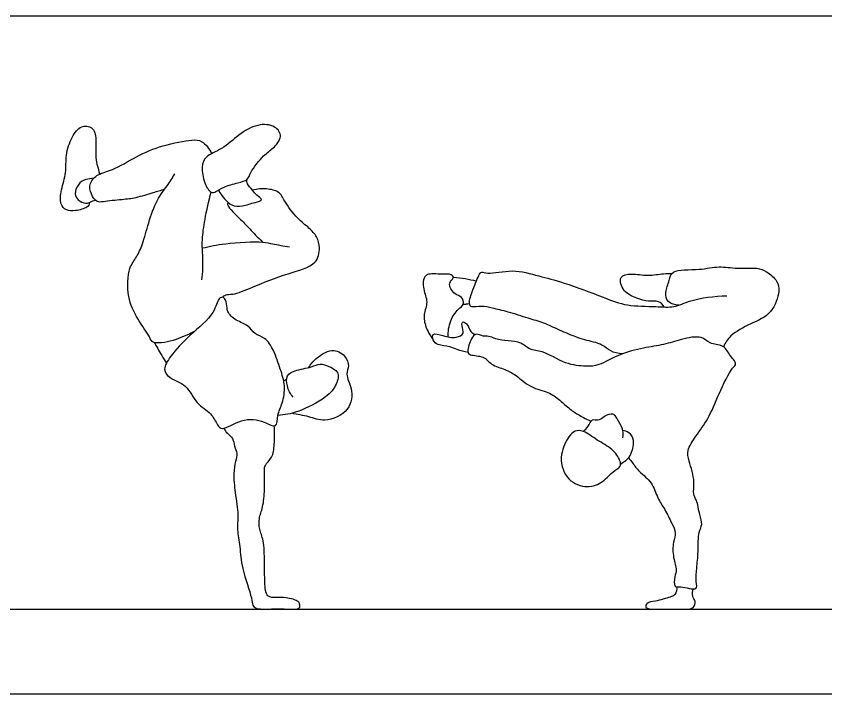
# Model space of a CAD drawing. Header units: millimetres. Extents: x 1.9 to 19.7, y 0.9 to 24.9.
# Drawn here: x 6.502 to 9.414, y 14.224 to 16.663 of the extents above; entities that cross this region are included whole.
import ezdxf

# ---------------------------------------------------------------- set-up
doc = ezdxf.new("R2010")
doc.units = ezdxf.units.MM
for name, color, linetype, true_color in [('AG-DIAGRAM', 7, 'Continuous', 0xfecc66), ('AG-PEOPLE', 7, 'Continuous', 0x66ccff), ('X-VPRT', 6, 'Continuous', 0xff00ff)]:
    doc.layers.add(name, color=color, linetype=linetype, true_color=true_color)

msp = doc.modelspace()

# ---------------------------------------------------------------- linework, layer by layer
at = {"layer": 'AG-DIAGRAM'}
msp.add_line((2.2184, 14.529), (16.8488, 14.529), dxfattribs=at)
at = {"layer": 'AG-PEOPLE'}
for points, knots in [([(6.7644, 15.9923), (6.765, 15.9845), (6.7584, 15.9723), (6.7151, 15.9611), (6.6812, 15.9612), (6.6578, 15.9866), (6.6629, 16.0401), (6.6841, 16.0992), (6.6779, 16.1631), (6.7001, 16.2266), (6.7325, 16.2707), (6.7801, 16.2667), (6.7925, 16.2163), (6.7829, 16.1477), (6.8007, 16.1046), (6.8006, 16.0936)], [0, 0, 0, 0, 0.23329, 0.588481, 0.901296, 1.191194, 1.577691, 2.010111, 2.441696, 2.886439, 3.272844, 3.597366, 3.959219, 4.424851, 4.818719, 4.818719, 4.818719, 4.818719]), ([(7.2496, 16.0475), (7.2379, 16.0422), (7.222, 16.0312), (7.2, 16.0241), (7.1769, 16.0646), (7.1665, 16.1192), (7.1816, 16.1614), (7.2454, 16.1832), (7.3005, 16.2365), (7.3671, 16.2765), (7.4328, 16.2719), (7.4632, 16.2292), (7.4251, 16.1847), (7.3912, 16.1637), (7.3431, 16.1023), (7.3365, 16.0726), (7.2981, 16.0627), (7.2643, 16.054), (7.2496, 16.0475)], [0, 0, 0, 0, 0.313315, 0.538825, 0.88455, 1.29466, 1.633368, 2.062605, 2.543451, 3.018694, 3.439487, 3.782627, 4.162453, 4.525076, 4.995044, 5.281066, 5.603727, 5.99578, 5.99578, 5.99578, 5.99578]), ([(7.0351, 16.039), (7.0211, 16.035), (6.9937, 16.0276), (6.9309, 16.0071), (6.8847, 16.0025), (6.8168, 15.996), (6.7913, 15.9908), (6.7688, 16.0227), (6.7633, 16.0626), (6.7968, 16.0973), (6.8511, 16.1076), (6.9363, 16.1603), (7.0252, 16.1992), (7.1322, 16.2187), (7.1705, 16.2172), (7.198, 16.1851), (7.2042, 16.1676)], [0, 0, 0, 0, 0.358056, 0.790221, 1.176028, 1.619083, 1.880125, 2.195648, 2.529814, 2.880418, 3.280206, 3.816569, 4.370528, 4.925867, 5.251541, 5.65661, 5.65661, 5.65661, 5.65661]), ([(6.7813, 16.0795), (6.7724, 16.0779), (6.747, 16.0753), (6.7233, 16.0595), (6.7096, 16.0224), (6.723, 16.0006), (6.7524, 15.9853), (6.7688, 15.9952), (6.7806, 15.9985), (6.7862, 16.0008)], [5.137139, 5.137139, 5.137139, 5.137139, 5.364159, 5.675318, 5.996481, 6.260551, 6.557557, 6.784806, 7.015942, 7.015942, 7.015942, 7.015942]), ([(7.148, 15.5321), (7.1259, 15.5186), (7.0777, 15.4981), (7.0388, 15.4882), (6.9912, 15.4842), (6.9817, 15.5112), (6.9361, 15.5748), (6.8996, 15.6496), (6.9036, 15.7573), (6.9362, 15.7946), (6.9579, 15.8446), (6.9776, 15.919), (7.0052, 16.0016), (7.0449, 16.0504), (7.0634, 16.0806), (7.0728, 16.0951)], [0, 0, 0, 0, 0.478072, 0.835445, 1.179774, 1.443757, 1.915541, 2.426306, 2.97064, 3.343466, 3.733879, 4.214747, 4.721957, 5.14923, 5.540091, 5.540091, 5.540091, 5.540091]), ([(7.2294, 16.0367), (7.2352, 16.0256), (7.2502, 16.0057), (7.2755, 15.9788), (7.317, 15.978), (7.3566, 15.9923), (7.3949, 16.0002), (7.3637, 16.0188), (7.3541, 16.0364), (7.3314, 16.058), (7.3316, 16.0699), (7.3316, 16.0753)], [0, 0, 0, 0, 0.332711, 0.65244, 0.987582, 1.360201, 1.631047, 1.892863, 2.15605, 2.448124, 2.666582, 2.666582, 2.666582, 2.666582]), ([(7.1695, 15.7145), (7.1714, 15.7277), (7.1745, 15.7542), (7.1724, 15.812), (7.1697, 15.8601), (7.1805, 15.9337), (7.1941, 15.9972), (7.2031, 16.0294)], [0, 0, 0, 0, 0.343954, 0.751061, 1.128901, 1.591995, 2.135297, 2.135297, 2.135297, 2.135297]), ([(7.2437, 15.651), (7.2472, 15.6545), (7.2559, 15.6623), (7.2851, 15.6596), (7.3566, 15.6897), (7.4756, 15.7381), (7.5841, 15.7636), (7.596, 15.8292), (7.5851, 15.8695), (7.5547, 15.9021), (7.5122, 15.9334), (7.4664, 15.9957), (7.4496, 16.0332), (7.4015, 16.0431), (7.3685, 16.041), (7.3522, 16.0366)], [0, 0, 0, 0, 0.208781, 0.483054, 0.952963, 1.588556, 2.140393, 2.541815, 2.886067, 3.23694, 3.637573, 4.113204, 4.450811, 4.81049, 5.196746, 5.196746, 5.196746, 5.196746]), ([(7.2634, 15.9927), (7.2629, 15.9893), (7.2571, 15.9802), (7.3119, 15.9289), (7.3407, 15.8987), (7.3625, 15.8751), (7.3795, 15.8581), (7.3881, 15.8498)], [0, 0, 0, 0, 0.173687, 0.625435, 0.996317, 1.296131, 1.621079, 1.621079, 1.621079, 1.621079]), ([(7.1715, 15.8285), (7.1992, 15.835), (7.2496, 15.8456), (7.3893, 15.8539), (7.4225, 15.8423), (7.4649, 15.8363), (7.4849, 15.8331)], [0, 0, 0, 0, 0.500872, 1.125997, 1.458387, 1.881033, 1.881033, 1.881033, 1.881033]), ([(8.8846, 15.6226), (8.8714, 15.6226), (8.8418, 15.6311), (8.8343, 15.6699), (8.8517, 15.7108), (8.8576, 15.7536), (8.9616, 15.7476), (9.028, 15.7651), (9.0944, 15.7528), (9.1654, 15.7594), (9.2009, 15.7455), (9.2413, 15.7107), (9.2495, 15.6717), (9.2222, 15.5891), (9.1445, 15.5571), (9.0689, 15.5175), (9.0523, 15.4873), (9.0452, 15.473)], [0, 0, 0, 0, 0.349515, 0.673098, 1.045126, 1.366232, 1.899541, 2.374709, 2.827861, 3.289885, 3.632108, 4.021451, 4.363176, 4.854692, 5.364758, 5.870976, 6.256127, 6.256127, 6.256127, 6.256127]), ([(8.0558, 15.5085), (8.0547, 15.528), (8.0604, 15.5668), (8.0886, 15.6085), (8.116, 15.624), (8.1051, 15.6559), (8.0779, 15.658), (8.0506, 15.7035), (8.0795, 15.7189), (8.0662, 15.7375), (8.0257, 15.7317), (7.9648, 15.7415), (7.9636, 15.6778), (7.9852, 15.6355), (7.9652, 15.5889), (7.9731, 15.5442), (7.9896, 15.5137), (8.0007, 15.5007)], [0, 0, 0, 0, 0.424969, 0.815384, 1.104336, 1.379321, 1.664549, 2.02631, 2.291642, 2.495492, 2.852615, 3.249759, 3.63601, 4.020958, 4.399049, 4.768152, 5.165312, 5.165312, 5.165312, 5.165312]), ([(8.0743, 15.7231), (8.0886, 15.7222), (8.1172, 15.7188), (8.1438, 15.7131), (8.157, 15.7097)], [0, 0, 0, 0, 0.364919, 0.7197918, 0.7197918, 0.7197918, 0.7197918]), ([(8.6807, 15.4471), (8.6668, 15.4484), (8.6371, 15.4548), (8.6121, 15.4839), (8.5455, 15.4974), (8.515, 15.5078), (8.4544, 15.5327), (8.4005, 15.56), (8.3429, 15.5747), (8.2728, 15.5992), (8.2153, 15.6112), (8.1774, 15.6213), (8.1398, 15.6128), (8.1277, 15.6284), (8.1412, 15.6716), (8.1638, 15.7274), (8.1752, 15.7456), (8.2017, 15.7325), (8.2898, 15.7549), (8.3827, 15.7268), (8.4718, 15.7053), (8.6142, 15.6512), (8.6957, 15.618), (8.8011, 15.6194), (8.8691, 15.6121), (8.9284, 15.6443), (9.0138, 15.6558), (9.0571, 15.6567)], [0, 0, 0, 0, 0.360298, 0.70284, 1.147718, 1.474494, 1.916297, 2.35266, 2.780336, 3.261749, 3.687542, 4.038828, 4.366186, 4.569519, 4.938493, 5.381581, 5.604276, 5.8683, 6.388935, 6.935195, 7.476194, 8.155825, 8.688082, 9.249307, 9.698976, 10.14518, 10.778222, 10.778222, 10.778222, 10.778222]), ([(8.8323, 15.6162), (8.8271, 15.624), (8.8129, 15.6409), (8.7748, 15.6341), (8.7342, 15.6481), (8.6843, 15.6674), (8.6657, 15.7293), (8.718, 15.7382), (8.7722, 15.7265), (8.83, 15.737), (8.8503, 15.7368), (8.8602, 15.7371)], [0, 0, 0, 0, 0.295105, 0.624491, 0.990069, 1.395263, 1.778828, 2.12658, 2.554979, 2.97465, 3.27795, 3.27795, 3.27795, 3.27795]), ([(7.2324, 15.646), (7.2369, 15.6509), (7.2505, 15.6544), (7.2611, 15.626), (7.2583, 15.5985), (7.2924, 15.5652), (7.3381, 15.5519), (7.3578, 15.5171), (7.3999, 15.5069), (7.4302, 15.4589), (7.4519, 15.3926), (7.4712, 15.3341), (7.4614, 15.2698), (7.4401, 15.2307), (7.4416, 15.1756), (7.3899, 15.2087), (7.3138, 15.2187), (7.2448, 15.1691), (7.2237, 15.1927), (7.2045, 15.2371), (7.1465, 15.2665), (7.1185, 15.3386), (7.0527, 15.3574), (7.0272, 15.3928), (7.0597, 15.4446), (7.125, 15.5164), (7.2164, 15.5865), (7.2241, 15.637), (7.2324, 15.646)], [0, 0, 0, 0, 0.21426, 0.485944, 0.769359, 1.127538, 1.499802, 1.826882, 2.166686, 2.565315, 3.021687, 3.448917, 3.875021, 4.251243, 4.581979, 4.93486, 5.423569, 5.889633, 6.146855, 6.516225, 6.945665, 7.408884, 7.843858, 8.161765, 8.554238, 9.103459, 9.687361, 10.087185, 10.087185, 10.087185, 10.087185]), ([(8.1096, 15.6256), (8.1135, 15.6262), (8.1214, 15.6274), (8.1283, 15.6281), (8.1317, 15.6283)], [0, 0, 0, 0, 0.1914375, 0.370697, 0.370697, 0.370697, 0.370697]), ([(8.127, 15.4528), (8.1139, 15.4555), (8.0872, 15.4618), (8.063, 15.4754), (8.0185, 15.4775), (8, 15.4944), (7.9965, 15.526), (8.0398, 15.5113), (8.0819, 15.5024), (8.1167, 15.5197), (8.1028, 15.5472), (8.1073, 15.5682), (8.1281, 15.5509), (8.134, 15.5271), (8.1466, 15.5198), (8.1524, 15.5169)], [0, 0, 0, 0, 0.351815, 0.64935, 1.010881, 1.284331, 1.532564, 1.860737, 2.24486, 2.544382, 2.831638, 3.037982, 3.280849, 3.560994, 3.807178, 3.807178, 3.807178, 3.807178]), ([(8.7039, 15.0735), (8.7088, 15.0673), (8.7195, 15.0547), (8.7424, 15.0209), (8.7919, 14.9864), (8.8063, 14.9279), (8.8354, 14.8892), (8.8586, 14.8384), (8.8775, 14.8039), (8.8625, 14.769), (8.8631, 14.715), (8.8799, 14.6697), (8.8693, 14.6485), (8.8662, 14.6036), (8.8922, 14.6146), (8.9567, 14.5904), (8.9448, 14.6322), (8.9492, 14.6777), (8.956, 14.7349), (8.9532, 14.8051), (8.9722, 14.8334), (8.9586, 14.8691), (8.9516, 14.9209), (8.9336, 14.9426), (8.9454, 14.9879), (8.9214, 15.0612), (8.9126, 15.101), (8.9475, 15.1537), (8.9933, 15.2153), (9.027, 15.2996), (9.0723, 15.3965), (9.097, 15.4098), (9.065, 15.4467), (9.0461, 15.4816), (8.9941, 15.4816), (8.9675, 15.5157), (8.8913, 15.5), (8.8312, 15.4795), (8.7564, 15.4696), (8.6716, 15.4483), (8.5989, 15.4045), (8.5503, 15.4017), (8.4754, 15.4088), (8.3974, 15.4608), (8.3482, 15.4592), (8.318, 15.4917), (8.2715, 15.4935), (8.2275, 15.4999), (8.2014, 15.5128), (8.1817, 15.5089), (8.1546, 15.5237), (8.1373, 15.5023), (8.1215, 15.4564), (8.1351, 15.4404), (8.186, 15.4417), (8.2092, 15.4063), (8.2611, 15.3925), (8.3007, 15.3713), (8.3523, 15.3233), (8.4156, 15.3129), (8.4569, 15.2815), (8.4927, 15.2482), (8.5267, 15.2259), (8.5552, 15.2114), (8.5698, 15.2053)], [0, 0, 0, 0, 0.270711, 0.621885, 1.048828, 1.470224, 1.859074, 2.27518, 2.610585, 2.938177, 3.350038, 3.724229, 4.002155, 4.326854, 4.580932, 4.990753, 5.273034, 5.657294, 6.089197, 6.549794, 6.855333, 7.188892, 7.589655, 7.869192, 8.234204, 8.721874, 9.068771, 9.492175, 9.979082, 10.528496, 11.095494, 11.335713, 11.689616, 12.041059, 12.413907, 12.75625, 13.222724, 13.676322, 14.153811, 14.680325, 15.183712, 15.563109, 16.041232, 16.576015, 16.951324, 17.299881, 17.674349, 18.048593, 18.339373, 18.583377, 18.866137, 19.136683, 19.515819, 19.737379, 20.112566, 20.464183, 20.859035, 21.235795, 21.695011, 22.135792, 22.532128, 22.917932, 23.272496, 23.655801, 23.655801, 23.655801, 23.655801]), ([(6.9987, 15.4882), (7.0027, 15.481), (7.0107, 15.4666), (7.0313, 15.4314), (7.042, 15.4141)], [0, 0, 0, 0, 0.2699016, 0.6940912, 0.6940912, 0.6940912, 0.6940912]), ([(7.5538, 15.3983), (7.5609, 15.41), (7.5771, 15.4311), (7.6362, 15.4705), (7.6866, 15.4441), (7.7022, 15.4042), (7.6839, 15.3733), (7.7133, 15.3221), (7.7066, 15.2386), (7.611, 15.199), (7.5555, 15.2234), (7.5132, 15.2293), (7.4928, 15.2337)], [0, 0, 0, 0, 0.34665, 0.782371, 1.164453, 1.498236, 1.797829, 2.198444, 2.667797, 3.180187, 3.598219, 4.02723, 4.02723, 4.02723, 4.02723]), ([(7.4983, 15.2916), (7.4881, 15.3029), (7.4743, 15.3299), (7.473, 15.3716), (7.5046, 15.3894), (7.5636, 15.3983), (7.5942, 15.4147), (7.6265, 15.4026), (7.6658, 15.3841), (7.6549, 15.3334), (7.6172, 15.2875), (7.5149, 15.2352), (7.4676, 15.228), (7.4433, 15.2256)], [0, 0, 0, 0, 0.366307, 0.693081, 1, 1.421283, 1.733919, 2.043917, 2.376534, 2.726932, 3.148056, 3.721438, 4.185667, 4.185667, 4.185667, 4.185667]), ([(7.4639, 15.3507), (7.4655, 15.3513), (7.4688, 15.3525), (7.4736, 15.357), (7.4754, 15.3597)], [0, 0, 0, 0, 0.1234345, 0.2920292, 0.2920292, 0.2920292, 0.2920292]), ([(8.5406, 15.1686), (8.547, 15.1743), (8.5597, 15.1842), (8.5723, 15.2162), (8.5952, 15.2051), (8.6192, 15.225), (8.6489, 15.2375), (8.6619, 15.2129), (8.6838, 15.1826), (8.6838, 15.1571), (8.6822, 15.1451)], [0, 0, 0, 0, 0.281406, 0.576801, 0.814844, 1.12214, 1.411999, 1.677255, 2.017888, 2.353699, 2.353699, 2.353699, 2.353699]), ([(7.2476, 15.1796), (7.252, 15.1735), (7.2603, 15.1608), (7.2834, 15.1445), (7.2854, 15.1146), (7.2998, 15.0896), (7.2897, 15.0594), (7.2824, 15.0146), (7.2888, 14.9481), (7.3022, 14.8672), (7.2948, 14.8153), (7.3082, 14.751), (7.3109, 14.6766), (7.3504, 14.572), (7.3509, 14.5419), (7.366, 14.5272), (7.4317, 14.5304), (7.4731, 14.5295), (7.5252, 14.5267), (7.5211, 14.5474), (7.5184, 14.5589), (7.471, 14.5728), (7.4406, 14.5705), (7.399, 14.5703), (7.3954, 14.6287), (7.3952, 14.6985), (7.3936, 14.7743), (7.376, 14.8156), (7.3737, 14.8557), (7.3909, 14.8978), (7.3961, 14.9584), (7.395, 15.0288), (7.3952, 15.0472), (7.4263, 15.0752), (7.4303, 15.1223), (7.4325, 15.1663), (7.4297, 15.1884)], [0, 0, 0, 0, 0.258409, 0.536454, 0.826192, 1.108489, 1.402776, 1.764294, 2.213262, 2.703423, 3.09501, 3.520864, 4.005768, 4.574394, 4.86025, 5.112121, 5.524145, 5.904709, 6.25644, 6.455018, 6.632025, 6.995619, 7.316482, 7.622659, 7.999745, 8.471248, 8.941034, 9.300688, 9.632994, 9.991547, 10.427427, 10.87701, 11.100963, 11.428969, 11.800829, 12.244257, 12.244257, 12.244257, 12.244257]), ([(8.6734, 15.0428), (8.6689, 15.0356), (8.6432, 15.0231), (8.6082, 14.9785), (8.5461, 14.9624), (8.4732, 14.9971), (8.453, 15.0852), (8.4872, 15.1484), (8.51, 15.1726), (8.5459, 15.1719), (8.5915, 15.1348), (8.6455, 15.1085), (8.6752, 15.0657), (8.6768, 15.0485), (8.6734, 15.0428)], [0, 0, 0, 0, 0.322133, 0.739631, 1.168075, 1.64026, 2.145702, 2.607914, 2.912608, 3.21916, 3.642001, 4.081693, 4.472555, 4.723311, 4.723311, 4.723311, 4.723311]), ([(8.6757, 15.0511), (8.6822, 15.0547), (8.6948, 15.0645), (8.7124, 15.0796), (8.7299, 15.1366), (8.707, 15.1656), (8.6903, 15.1705), (8.6824, 15.1713)], [0, 0, 0, 0, 0.263508, 0.532922, 0.945941, 1.263847, 1.53624, 1.53624, 1.53624, 1.53624]), ([(8.8772, 14.609), (8.8782, 14.5998), (8.8729, 14.5787), (8.8532, 14.5721), (8.8016, 14.5559), (8.7706, 14.555), (8.7608, 14.5305), (8.8053, 14.5281), (8.8727, 14.5305), (8.94, 14.5255), (8.9469, 14.5589), (8.9316, 14.5745), (8.934, 14.5932), (8.9366, 14.6014)], [0, 0, 0, 0, 0.293252, 0.539224, 0.950653, 1.257286, 1.469638, 1.790696, 2.278377, 2.708923, 2.976931, 3.226353, 3.5085, 3.5085, 3.5085, 3.5085])]:
    msp.add_open_spline(points, degree=3, knots=knots, dxfattribs=at)
at = {"layer": 'X-VPRT'}
msp.add_lwpolyline([(1.9136, 16.6626), (1.9136, 14.2242), (17.1536, 14.2242), (17.1536, 16.6626)], close=True, dxfattribs=at)

doc.saveas('drawing.dxf')
